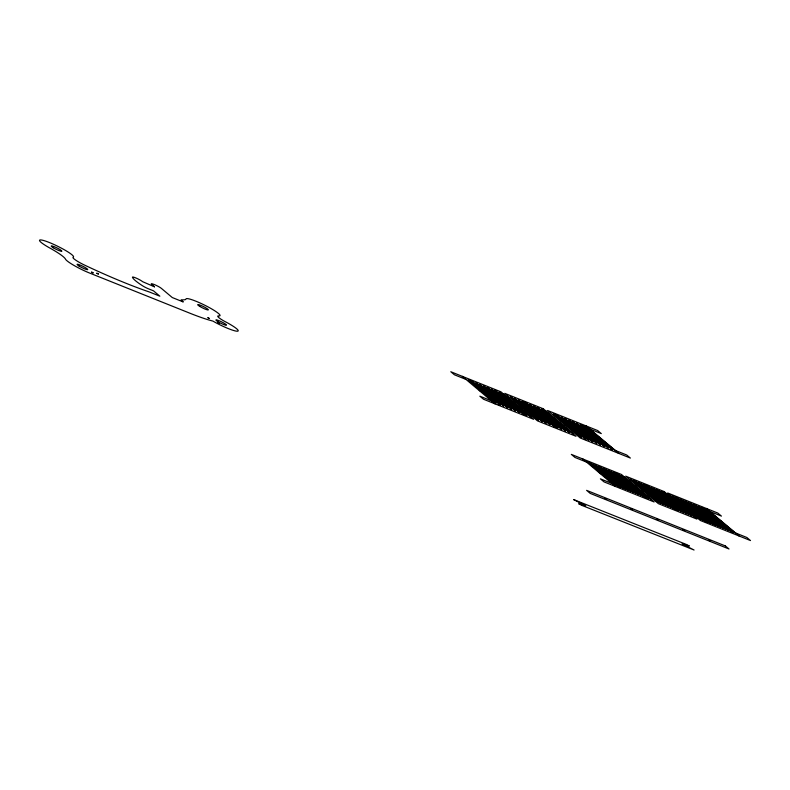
<?xml version="1.0" encoding="UTF-8"?>
<svg xmlns="http://www.w3.org/2000/svg" width="790" height="790" viewBox="0 0 790 790"><rect width="100%" height="100%" fill="white"/><g stroke="black" fill="none" stroke-linecap="round" stroke-linejoin="round"><path stroke-width="1.19" d="M481.14 391.485L480.251 390.951A8.532 1.175 26.2 0 1 479.313 390.181L480.063 390.438A8.532 1.175 26.2 0 1 480.992 391.218L481.179 391.465M488.842 394.575L487.953 394.042A8.532 1.175 26.2 0 1 487.025 393.272M494.55 396.126L495.478 396.62A8.532 1.175 26.2 0 1 496.416 397.39L496.604 397.637M496.555 397.656L495.666 397.133A8.532 1.175 26.2 0 1 494.738 396.353L494.57 396.155M504.267 400.747L503.378 400.214A8.532 1.175 26.2 0 1 502.44 399.444L503.191 399.701A8.532 1.175 26.2 0 1 504.119 400.481L504.306 400.728M509.965 402.308L510.903 402.791A8.532 1.175 26.2 0 1 511.831 403.572M511.969 403.838L511.09 403.305A8.532 1.175 26.2 0 1 510.152 402.535L509.985 402.337M521.548 406.89L522.467 407.423A8.532 1.175 26.2 0 1 523.395 408.203L522.654 407.936A8.532 1.175 26.2 0 1 521.716 407.156M529.261 409.98L530.169 410.514A8.532 1.175 26.2 0 1 531.107 411.284L530.465 411.096A8.532 1.175 26.2 0 1 529.428 410.247L529.241 410M527.394 410.01L526.505 409.477A8.532 1.175 26.2 0 1 525.577 408.707L526.318 408.963A8.532 1.175 26.2 0 1 527.246 409.743L527.443 409.99M536.973 413.071L537.881 413.595A8.532 1.175 26.2 0 1 538.81 414.375L539.007 414.622M535.097 413.101L534.218 412.568A8.532 1.175 26.2 0 1 533.28 411.788L534.03 412.054A8.532 1.175 26.2 0 1 534.958 412.834L535.146 413.081M538.958 414.641L538.069 414.108A8.532 1.175 26.2 0 1 537.141 413.338L536.953 413.111M544.675 416.152L545.594 416.685A8.532 1.175 26.2 0 1 546.522 417.466L545.781 417.199M542.839 416.182L541.92 415.659A8.532 1.175 26.2 0 1 540.992 414.878L541.733 415.145A8.532 1.175 26.2 0 1 542.671 415.915L542.858 416.162M550.521 419.273L549.633 418.74A8.532 1.175 26.2 0 1 548.704 417.969L549.445 418.226A8.532 1.175 26.2 0 1 550.373 419.006M552.388 419.243L553.296 419.776A8.532 1.175 26.2 0 1 554.234 420.547L554.422 420.794M554.373 420.813L553.484 420.29A8.532 1.175 26.2 0 1 552.556 419.51L552.368 419.283M558.254 422.364L557.345 421.83A8.532 1.175 26.2 0 1 556.407 421.05L557.157 421.317A8.532 1.175 26.2 0 1 558.086 422.097M570.183 427.035L570.044 426.886A8.532 1.175 26.2 0 0 569.106 426.106L568.356 425.84A8.532 1.175 26.2 0 0 569.294 426.62L570.222 427.123M575.88 428.703L576.819 429.187A8.532 1.175 26.2 0 1 577.747 429.967M595.176 436.376L596.085 436.91A8.532 1.175 26.2 0 1 597.023 437.69L596.381 437.502A8.532 1.175 26.2 0 1 595.344 436.643L595.156 436.396M91.62 272.096L93.151 272.856M93.052 272.906L91.63 272.195M96.854 273.221L98.385 273.972M98.335 274.031L96.824 273.281M217.586 322.557L219.116 323.308M219.067 323.367L217.615 322.675M470.741 380.642L469.181 379.783L470.791 380.582M495.182 390.201L496.811 391.001L495.162 390.28M525.054 402.159L526.683 402.959L525.034 402.248M499.803 405.092L498.243 404.223L499.853 405.023M555.311 414.276L556.911 415.145L555.281 414.345M524.244 414.641L525.844 415.51L524.244 414.75M581.312 424.783L582.961 425.504M582.852 425.563L581.341 424.803M554.116 426.61L555.716 427.479L554.116 426.719M584.373 438.726L585.973 439.596L584.363 438.815M611.974 450.014L610.413 449.145L612.023 449.945M589.686 462.426L591.295 463.296L589.676 462.515M617.286 473.724L615.726 472.854L617.336 473.654M647.543 485.84L645.934 485.04L647.602 485.771M618.748 486.877L620.387 487.677L618.718 486.946M677.04 497.651L675.44 496.861L677.089 497.582M646.289 498.154L644.788 497.305L646.398 498.105M606.542 499.26L604.952 498.48L606.601 499.191M701.471 507.2L703.11 508M703.051 508.069L701.481 507.308M675.025 509.422L676.665 510.221M676.635 510.291L674.996 509.481M630.983 508.819L632.583 509.688L631.013 508.938M657.004 519.237L658.633 520.037L656.994 519.316M706.102 522.091L704.542 521.232L706.151 522.032M730.533 531.65L732.142 532.519L730.543 531.749M684.604 530.524L682.995 529.725L684.654 530.455M709.045 540.074L710.644 540.943L709.025 540.163M601.842 473.417L602.444 473.812A12.156 1.669 26.2 0 1 603.53 474.711L603.096 474.573A12.156 1.669 26.2 0 1 602.019 473.664L601.812 473.427M617.257 479.589L617.869 479.984M608.823 476.923L608.675 476.775A12.156 1.669 26.2 0 0 607.589 475.866L607.145 475.718A12.156 1.669 26.2 0 0 608.241 476.627L608.873 477.002M630.084 484.774L630.716 485.129A12.156 1.669 26.2 0 1 631.793 486.028M624.268 483.134L624.1 482.947A12.156 1.669 26.2 0 0 623.004 482.038L622.56 481.9A12.156 1.669 26.2 0 0 623.656 482.809L624.298 483.184M630.104 484.803L630.223 484.932A12.156 1.669 26.2 0 0 631.368 485.89L631.97 486.285M647.198 491.578L647.81 491.973A12.156 1.669 26.2 0 1 648.886 492.871L648.452 492.733A12.156 1.669 26.2 0 1 647.375 491.834M637.017 488.299L636.503 487.953A12.156 1.669 26.2 0 1 635.427 487.045L635.851 487.183A12.156 1.669 26.2 0 1 636.938 488.092L637.145 488.329M654.9 494.668L655.512 495.063M646.467 492.091L645.884 491.706A12.156 1.669 26.2 0 1 644.798 490.807L645.232 490.946A12.156 1.669 26.2 0 1 646.319 491.844L646.526 492.081M662.613 497.759L663.225 498.144A12.156 1.669 26.2 0 1 664.301 499.053L663.867 498.915A12.156 1.669 26.2 0 1 662.79 498.006L662.593 497.789M667.757 499.813L668.36 500.208A12.156 1.669 26.2 0 1 669.446 501.107L669.012 500.969A12.156 1.669 26.2 0 1 667.935 500.07L667.738 499.853M659.245 497.196L658.732 496.851A12.156 1.669 26.2 0 1 657.655 495.952L658.08 496.09A12.156 1.669 26.2 0 1 659.166 496.989L659.374 497.226M670.325 500.84L670.937 501.235A12.156 1.669 26.2 0 1 672.014 502.134L671.668 502.065A12.156 1.669 26.2 0 1 670.503 501.097M661.882 498.263L661.299 497.878A12.156 1.669 26.2 0 1 660.223 496.979L660.657 497.117A12.156 1.669 26.2 0 1 661.734 498.026L661.941 498.253M678.037 503.931L678.64 504.326A12.156 1.669 26.2 0 1 679.726 505.225L679.291 505.087A12.156 1.669 26.2 0 1 678.205 504.178M674.739 503.319L674.591 503.171A12.156 1.669 26.2 0 0 673.505 502.262L673.06 502.124A12.156 1.669 26.2 0 0 674.156 503.033L674.788 503.408M686.638 507.377L687.251 507.773A12.156 1.669 26.2 0 1 688.327 508.671L687.902 508.533A12.156 1.669 26.2 0 1 686.816 507.634L686.619 507.417M694.351 510.468L694.963 510.854A12.156 1.669 26.2 0 1 696.039 511.762L695.605 511.624A12.156 1.669 26.2 0 1 694.529 510.715M685.918 507.891L685.325 507.506A12.156 1.669 26.2 0 1 684.249 506.597L684.683 506.745A12.156 1.669 26.2 0 1 685.76 507.644L685.967 507.881M702.063 513.549L702.675 513.944A12.156 1.669 26.2 0 1 703.752 514.853L703.317 514.705A12.156 1.669 26.2 0 1 702.241 513.806L702.043 513.589M693.62 510.972L693.037 510.587A12.156 1.669 26.2 0 1 691.961 509.688L692.395 509.827A12.156 1.669 26.2 0 1 693.472 510.735L693.679 510.972M709.766 516.64L710.378 517.035A12.156 1.669 26.2 0 1 711.464 517.934L711.03 517.796A12.156 1.669 26.2 0 1 709.943 516.897L709.746 516.68M701.332 514.063L700.75 513.678A12.156 1.669 26.2 0 1 699.663 512.779L700.098 512.917A12.156 1.669 26.2 0 1 701.184 513.816M714.911 518.704L715.523 519.089A12.156 1.669 26.2 0 1 716.599 519.998L716.165 519.85A12.156 1.669 26.2 0 1 715.088 518.951L714.891 518.734M717.478 519.731L718.09 520.116A12.156 1.669 26.2 0 1 719.167 521.025L718.831 520.946A12.156 1.669 26.2 0 1 717.656 519.978L717.478 519.79M709.045 517.144L708.452 516.769A12.156 1.669 26.2 0 1 707.376 515.86L707.81 515.998A12.156 1.669 26.2 0 1 708.887 516.907L709.094 517.144M721.31 521.913L721.942 522.289M503.635 394.101L502.667 393.716L530.88 417.021M546.038 411.077L545.07 410.691L573.283 433.996M588.817 428.21L587.859 427.825L616.072 451.13M465.991 379.427L454.428 374.796L450.794 371.735L500.909 391.81L533.606 419.312L483.49 399.236L479.856 396.185L491.42 400.816M589.725 428.98L601.299 433.611L597.665 430.55L547.549 410.484L580.245 437.986L630.361 458.062L626.727 455L615.163 450.369M624.159 476.755L623.517 476.498L651.404 499.675M666.948 493.888L666.306 493.632L694.193 516.808M708.966 510.715L708.324 510.458L736.211 533.635M586.526 462.081L574.962 457.45L571.328 454.388L621.434 474.464L654.13 501.966L604.024 481.89L600.39 478.839L611.954 483.47M709.874 511.476L721.438 516.107L717.804 513.056L667.698 492.98L700.384 520.492L750.5 540.558L746.866 537.496L735.302 532.865M654.021 494.935A12.156 1.669 26.2 0 0 652.945 494.026L652.451 493.829A12.156 1.669 26.2 0 0 653.597 494.797L654.14 495.044M609.722 476.755A12.156 1.669 26.2 0 0 610.808 477.664L611.243 477.802A12.156 1.669 26.2 0 0 610.157 476.893L609.712 476.755M676.724 504.06L677.218 504.257A12.156 1.669 26.2 0 0 676.072 503.289L675.628 503.151M706.24 508.424L738.936 535.926M586.101 425.919L618.797 453.43M582.892 459.02L615.588 486.522M462.357 376.366L495.054 403.868M616.388 479.856L615.943 479.718A12.156 1.669 26.2 0 1 614.867 478.809L615.301 478.957A12.156 1.669 26.2 0 1 616.378 479.856M577.757 429.967L576.996 429.701A8.532 1.175 26.2 0 1 576.068 428.931L575.9 428.733M513.944 404.016L514.754 404.332A8.532 1.175 26.2 0 1 515.682 405.112L514.942 404.845A8.532 1.175 26.2 0 1 514.014 404.075M487.015 393.262L487.766 393.529A8.532 1.175 26.2 0 1 488.704 394.309L488.892 394.556M721.892 522.2L721.744 522.052A12.156 1.669 26.2 0 0 720.658 521.143L720.213 521.005A12.156 1.669 26.2 0 0 721.31 521.913M654.88 494.708L655.068 494.915A12.156 1.669 26.2 0 0 656.164 495.824L656.608 495.972A12.156 1.669 26.2 0 0 655.512 495.063M544.665 416.202L544.843 416.419A8.532 1.175 26.2 0 0 545.781 417.199M617.227 479.609L617.425 479.836A12.156 1.669 26.2 0 0 618.521 480.745L618.955 480.893A12.156 1.669 26.2 0 0 617.869 479.984M676.724 504.06A12.156 1.669 26.2 0 1 675.638 503.151M573.738 499.616L585.745 505.807L578.685 503.724L581.657 505.314L694.084 550.018L682.056 543.856L689.374 546.009L686.145 544.359L573.738 499.616M483.026 391.455L483.164 391.722A8.532 1.175 26.2 0 0 484.102 392.502L484.912 392.818A8.532 1.175 26.2 0 0 483.915 391.988L483.065 391.465M490.738 394.546L490.876 394.812A8.532 1.175 26.2 0 0 491.815 395.583L492.565 395.849A8.532 1.175 26.2 0 0 491.627 395.069L490.807 394.566M498.451 397.627L498.579 397.893A8.532 1.175 26.2 0 0 499.527 398.674L500.327 398.999A8.532 1.175 26.2 0 0 499.329 398.16L498.48 397.637M506.153 400.718L506.291 400.984A8.532 1.175 26.2 0 0 507.229 401.764L507.98 402.031A8.532 1.175 26.2 0 0 507.042 401.251L506.193 400.728M564.366 424.032L564.495 424.289A8.532 1.175 26.2 0 0 565.442 425.069L566.242 425.395A8.532 1.175 26.2 0 0 565.245 424.556L564.396 424.042M572.069 427.113L572.207 427.38A8.532 1.175 26.2 0 0 573.145 428.16L573.895 428.427A8.532 1.175 26.2 0 0 572.957 427.647L572.148 427.143M579.781 430.204L579.919 430.471A8.532 1.175 26.2 0 0 580.857 431.251L581.667 431.567A8.532 1.175 26.2 0 0 580.67 430.738L579.811 430.214M583.632 431.745L583.77 432.012A8.532 1.175 26.2 0 0 584.709 432.792L585.459 433.058A8.532 1.175 26.2 0 0 584.521 432.278L583.672 431.755M587.493 433.295L587.622 433.552A8.532 1.175 26.2 0 0 588.57 434.332L589.32 434.599A8.532 1.175 26.2 0 0 588.372 433.819L587.493 433.295M591.345 434.836L591.483 435.102A8.532 1.175 26.2 0 0 592.421 435.882L593.171 436.149A8.532 1.175 26.2 0 0 592.233 435.369L591.414 434.856M599.057 437.927L599.185 438.183A8.532 1.175 26.2 0 0 600.133 438.964L600.884 439.23A8.532 1.175 26.2 0 0 599.936 438.45L599.087 437.927M207.938 317.718L209.32 318.518L207.968 317.718M599.294 472.4L599.432 472.637A12.156 1.669 26.2 0 0 600.528 473.546L600.973 473.684A12.156 1.669 26.2 0 0 599.877 472.776L599.324 472.41M604.429 474.454L604.577 474.691A12.156 1.669 26.2 0 0 605.663 475.6L606.108 475.748A12.156 1.669 26.2 0 0 605.021 474.839L604.508 474.494M612.141 477.545L612.289 477.782A12.156 1.669 26.2 0 0 613.376 478.691L613.82 478.829A12.156 1.669 26.2 0 0 612.724 477.92L612.171 477.555M619.854 480.626L619.992 480.863A12.156 1.669 26.2 0 0 621.088 481.772L621.523 481.92A12.156 1.669 26.2 0 0 620.436 481.011L619.923 480.666M624.989 482.69L625.137 482.927A12.156 1.669 26.2 0 0 626.223 483.836L626.727 484.033A12.156 1.669 26.2 0 0 625.571 483.065L625.028 482.7M627.566 483.717L627.704 483.954A12.156 1.669 26.2 0 0 628.791 484.863L629.235 485.011A12.156 1.669 26.2 0 0 628.149 484.102L627.596 483.727M632.701 485.771L632.839 486.018A12.156 1.669 26.2 0 0 633.936 486.926L634.38 487.065A12.156 1.669 26.2 0 0 633.284 486.156L632.701 485.771M642.082 489.533L642.221 489.77A12.156 1.669 26.2 0 0 643.317 490.679L643.751 490.817A12.156 1.669 26.2 0 0 642.665 489.909L642.152 489.563M649.795 492.614L649.933 492.861A12.156 1.669 26.2 0 0 651.019 493.77L651.464 493.908A12.156 1.669 26.2 0 0 650.377 493L649.824 492.634M665.21 498.796L665.348 499.033A12.156 1.669 26.2 0 0 666.444 499.942L666.879 500.08A12.156 1.669 26.2 0 0 665.792 499.171L665.239 498.806M689.236 508.414L689.384 508.651A12.156 1.669 26.2 0 0 690.47 509.56L690.914 509.708A12.156 1.669 26.2 0 0 689.818 508.8L689.314 508.454M696.948 511.505L697.086 511.742A12.156 1.669 26.2 0 0 698.182 512.651L698.617 512.789A12.156 1.669 26.2 0 0 697.531 511.89L696.977 511.515M704.65 514.596L704.799 514.833A12.156 1.669 26.2 0 0 705.885 515.742L706.329 515.88A12.156 1.669 26.2 0 0 705.243 514.971L704.729 514.626M712.363 517.677L712.511 517.914A12.156 1.669 26.2 0 0 713.597 518.823L714.042 518.971A12.156 1.669 26.2 0 0 712.945 518.062L712.392 517.697M543.313 408.786L504.761 393.351L537.457 420.853L576.009 436.287L543.313 408.786M468.944 380.207L467.976 379.822L496.189 403.127L468.944 380.207M472.795 381.748L471.828 381.363L500.04 404.668L472.795 381.748M476.647 383.288L475.689 382.903L503.892 406.208L476.647 383.288M480.508 384.839L479.54 384.454L507.753 407.759L480.508 384.839M484.359 386.379L483.391 385.994L511.604 409.299L484.359 386.379M488.21 387.92L487.252 387.535L515.465 410.84L488.21 387.92M492.071 389.47L491.103 389.085L519.316 412.39L492.071 389.47M495.923 391.01L494.965 390.625L523.168 413.93L495.923 391.01M499.774 392.551L498.816 392.166L527.029 415.471L499.774 392.551M511.347 397.182L510.38 396.797L538.592 420.102L511.347 397.182M515.199 398.733L514.231 398.348L542.444 421.653L515.199 398.733M519.05 400.273L518.092 399.888L546.295 423.193L519.05 400.273M522.911 401.814L521.943 401.429L550.156 424.734L522.911 401.814M526.762 403.364L525.794 402.979L554.007 426.284L526.762 403.364M530.613 404.905L529.656 404.519L557.858 427.825L530.613 404.905M534.475 406.445L533.507 406.06L561.72 429.365L534.475 406.445M538.326 407.996L537.358 407.601L565.571 430.915L538.326 407.996M542.177 409.536L541.219 409.151L569.422 432.456L542.177 409.536M554.126 414.325L553.168 413.93L581.371 437.245L554.126 414.325M557.987 415.866L557.019 415.481L585.232 438.786L557.987 415.866M561.838 417.406L560.87 417.021L589.083 440.326L561.838 417.406M565.689 418.957L564.731 418.562L592.944 441.877L565.689 418.957M569.551 420.497L568.583 420.112L596.796 443.417L569.551 420.497M573.402 422.038L572.444 421.653L600.647 444.958L573.402 422.038M577.253 423.578L576.295 423.193L604.508 446.498L577.253 423.578M581.114 425.129L580.146 424.744L608.359 448.049L581.114 425.129M584.965 426.669L584.008 426.284L612.211 449.589L584.965 426.669M154.475 286.819L142.595 281.675A5.925 0.81 26.2 0 0 136.522 278.248A5.925 0.81 26.2 0 0 132.434 277.201A36.488 5.017 26.2 0 0 142.714 285.881A5.925 0.81 26.2 0 0 148.658 288.893L153.487 290.829L159.837 296.171L150.061 292.26A6.004 0.83 26.2 0 0 148.935 291.836A121.443 16.689 26.2 0 1 83.375 264.531A13.154 1.807 26.2 0 1 73.203 257.214A18.95 2.607 26.2 0 0 60.85 247.863A18.95 2.607 26.2 0 0 40.241 239.923A18.95 2.607 26.2 0 0 50.886 248.613A29.052 3.99 26.2 0 1 65.59 259.337A18.95 2.607 26.2 0 0 89.685 273.083L188.425 312.623A68.839 9.46 26.2 0 0 212.895 321.086A18.95 2.607 26.2 0 0 237.257 331.227A18.95 2.607 26.2 0 0 224.103 321.086A13.252 1.817 26.2 0 1 218.238 315.882A18.95 2.607 26.2 0 0 207.296 306.51A18.95 2.607 26.2 0 0 185.986 298.966A40.26 5.53 26.2 0 1 184.613 299.756A121.443 16.689 26.2 0 1 181.384 299.825A4.779 0.662 26.2 0 0 181.503 300.457L183.28 301.958L172.289 297.553L161.407 288.399A5.925 0.81 26.2 0 0 154.317 284.558A5.925 0.81 26.2 0 0 151.769 284.538L154.475 286.819M664.222 491.597L625.68 476.153L658.376 503.665L696.918 519.099L664.222 491.597M588.185 462.348L587.543 462.091L615.43 485.267L588.185 462.348M590.752 463.375L590.11 463.118L617.997 486.294L590.752 463.375M593.33 464.401L592.678 464.145L620.575 487.321L593.33 464.401M595.897 465.429L595.255 465.172L623.142 488.348L595.897 465.429M598.465 466.456L597.823 466.199L625.71 489.375L598.465 466.456M601.032 467.492L600.39 467.236L628.277 490.412L601.032 467.492M603.6 468.519L602.958 468.263L630.855 491.439L603.6 468.519M606.177 469.546L605.535 469.29L633.422 492.466L606.177 469.546M608.744 470.573L608.102 470.317L635.99 493.493L608.744 470.573M611.312 471.61L610.67 471.344L638.557 494.53L611.312 471.61M613.879 472.637L613.238 472.381L641.125 495.557L613.879 472.637M616.457 473.664L615.815 473.407L643.702 496.584L616.457 473.664M619.024 474.691L618.382 474.435L646.269 497.611L619.024 474.691M621.592 475.718L620.95 475.462L648.837 498.638L621.592 475.718M630.973 479.481L630.331 479.224L658.218 502.401L630.973 479.481M633.54 480.508L632.899 480.251L660.786 503.428L633.54 480.508M636.108 481.535L635.466 481.278L663.353 504.454L636.108 481.535M638.685 482.562L638.043 482.305L665.931 505.482L638.685 482.562M641.253 483.599L640.611 483.342L668.498 506.518L641.253 483.599M643.82 484.625L643.179 484.369L671.065 507.545L643.82 484.625M646.388 485.653L645.746 485.396L673.633 508.572L646.388 485.653M648.965 486.68L648.313 486.423L676.21 509.599L648.965 486.68M651.533 487.716L650.891 487.46L678.778 510.636L651.533 487.716M654.1 488.743L653.458 488.487L681.345 511.663L654.1 488.743M656.668 489.77L656.026 489.514L683.913 512.69L656.668 489.77M659.235 490.797L658.593 490.541L686.49 513.717L659.235 490.797M661.813 491.824L661.171 491.568L689.058 514.744L661.813 491.824M664.38 492.861L663.738 492.604L691.625 515.781L664.38 492.861M672.991 496.308L672.349 496.051L700.236 519.227L672.991 496.308M675.559 497.335L674.917 497.078L702.804 520.255L675.559 497.335M678.126 498.362L677.484 498.105L705.371 521.282L678.126 498.362M680.694 499.389L680.052 499.132L707.949 522.308L680.694 499.389M683.271 500.425L682.629 500.169L710.516 523.345L683.271 500.425M685.839 501.453L685.197 501.196L713.084 524.372L685.839 501.453M688.406 502.479L687.764 502.223L715.651 525.399L688.406 502.479M690.974 503.507L690.332 503.25L718.219 526.426L690.974 503.507M693.551 504.543L692.899 504.277L720.796 527.463L693.551 504.543M696.118 505.57L695.476 505.314L723.364 528.49L696.118 505.57M698.686 506.597L698.044 506.341L725.931 529.517L698.686 506.597M701.253 507.624L700.612 507.368L728.499 530.544L701.253 507.624M703.821 508.651L703.179 508.395L731.076 531.571L703.821 508.651M706.398 509.688L705.756 509.432L733.643 532.608L706.398 509.688M725.368 545.93L586.605 490.353L590.239 493.414L729.002 548.981L725.368 545.93M79.178 266.131A5.925 0.81 26.2 0 0 87.7 269.627A5.925 0.81 26.2 0 0 80.383 265.154A5.925 0.81 26.2 0 0 79.178 266.131M53.305 247.764A5.925 0.81 26.2 0 0 61.827 251.26A5.925 0.81 26.2 0 0 54.5 246.786A5.925 0.81 26.2 0 0 53.305 247.764M199.781 306.421A5.925 0.81 26.2 0 0 208.303 309.917A5.925 0.81 26.2 0 0 200.986 305.444A5.925 0.81 26.2 0 0 199.781 306.421M217.941 321.698A5.925 0.81 26.2 0 0 226.463 325.194A5.925 0.81 26.2 0 0 219.146 320.73A5.925 0.81 26.2 0 0 217.941 321.698"/></g></svg>
